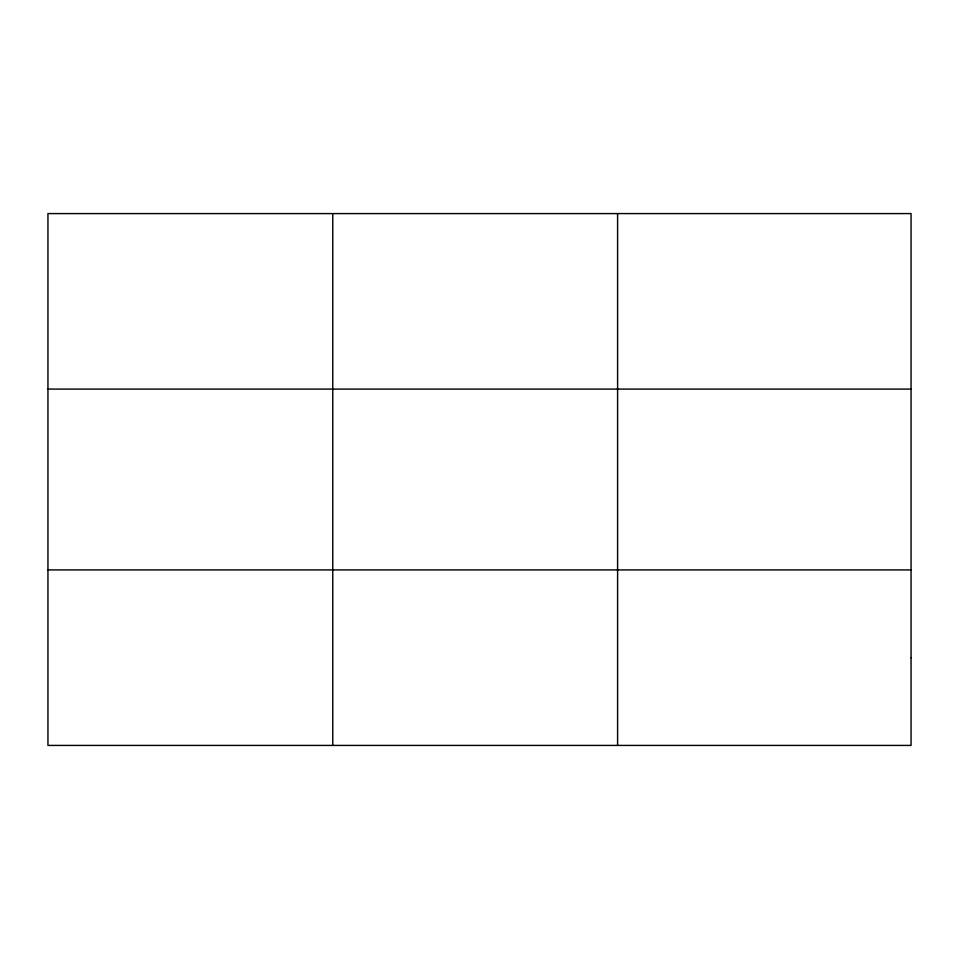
<?xml version="1.0" encoding="UTF-8"?>
<svg xmlns="http://www.w3.org/2000/svg" width="959" height="959" viewBox="0 0 959 959"><rect width="100%" height="100%" fill="white"/><g stroke="black" fill="none" stroke-linecap="round" stroke-linejoin="round"><path stroke-width="1.44" d="M332.773 745.419L332.773 213.581M617.596 745.419L617.596 213.581M47.95 389.09L911.05 389.09M47.95 569.91L911.05 569.91M911.05 657.658L911.05 745.419L47.95 745.419L47.95 213.581L911.05 213.581L911.05 657.658"/></g></svg>
